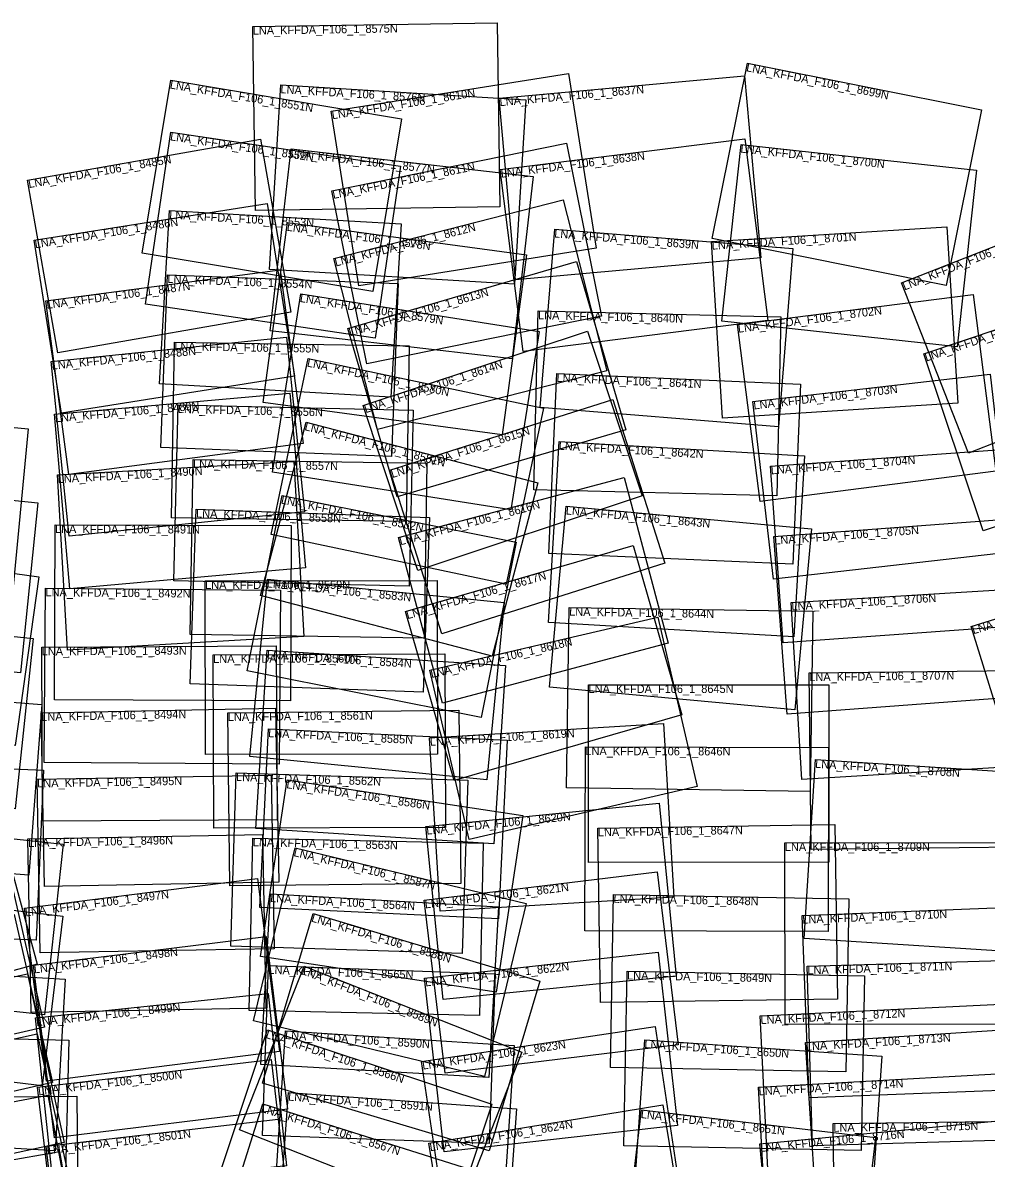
# Model space of a CAD drawing. Extents: x 400832 to 425269, y 295955 to 325775.
# Drawn here: x 406069 to 411946, y 318731 to 325654 of the extents above; entities that cross this region are included whole.
import ezdxf

# ---------------------------------------------------------------- set-up
doc = ezdxf.new("R2010")
doc.units = 0
doc.layers.add('Default', color=7, linetype='Continuous')

msp = doc.modelspace()

# ---------------------------------------------------------------- linework, layer by layer
at = {"layer": 'Default'}
for points in [[(407488.6, 324509.2), (407471.3, 325631.4), (408962.3, 325654.4), (408979.6, 324532.2)], [(410274.9, 324338.2), (410488.9, 325408.4), (411916.4, 325123), (411702.4, 324052.7)], [(408118.8, 324050.4), (407950.2, 325114.9), (409397.5, 325344.2), (409566.1, 324279.7)], [(409074.7, 324086), (408975.1, 325195.3), (410471.8, 325329.8), (410571.4, 324220.5)], [(406796.8, 324250.1), (406972.1, 325303.2), (408379.4, 325069.1), (408204.2, 324015.9)], [(407574.5, 324150.2), (407642.7, 325274.8), (409136.9, 325184.2), (409068.7, 324059.6)], [(406817.9, 323939.1), (406972.8, 324987.3), (408373.5, 324780.2), (408218.6, 323732.1)], [(406282.7, 323641.9), (406098.5, 324695.4), (407519.8, 324944), (407704.1, 323890.5)], [(408167.6, 323575.6), (407954, 324628.8), (409385.8, 324919.2), (409599.4, 323866)], [(409121.7, 323649.8), (408981.9, 324758.6), (410473.8, 324946.7), (410613.6, 323837.9)], [(410333, 323835.7), (410450.4, 324912.8), (411886.9, 324756.1), (411769.5, 323679.1)], [(407578, 323775), (407705.6, 324885.9), (409181.8, 324716.4), (409054.2, 323605.4)], [(408232.4, 323174.6), (407966.1, 324216.3), (409364.6, 324573.8), (409630.9, 323532.1)], [(411837.3, 323029.1), (411429.4, 324068.3), (412810.7, 324610.5), (413218.7, 323571.4)], [(406304.5, 323274.8), (406138, 324328.3), (407559.5, 324552.9), (407725.9, 323499.4)], [(406902.8, 323453.4), (406964.4, 324510), (408376.1, 324427.8), (408314.5, 323371.1)], [(407535.6, 323338.5), (407684.1, 324435.9), (409142.3, 324238.6), (408993.8, 323141.2)], [(409225.3, 323309), (409313.6, 324395.4), (410767.1, 324277.2), (410678.7, 323190.8)], [(410337.8, 323244), (410269.9, 324320.5), (411705.7, 324410.9), (411773.5, 323334.4)], [(406350.6, 322900.5), (406210.2, 323959), (407638.4, 324148.4), (407778.8, 323089.9)], [(408351.9, 322764.3), (408051.3, 323790.3), (409446.2, 324198.9), (409746.7, 323173)], [(406911.8, 323064.9), (406952.7, 324118.1), (408359.8, 324063.5), (408318.9, 323010.2)], [(411927.2, 322556.4), (411564.5, 323635.7), (412999.3, 324117.9), (413362, 323038.5)], [(407592.7, 322913.8), (407764.5, 324001.8), (409218, 323772.3), (409046.2, 322684.3)], [(410566.5, 322736.1), (410428.1, 323813.6), (411865.3, 323998.2), (412003.6, 322920.7)], [(409186.8, 322805.5), (409213, 323896.9), (410693.9, 323861.3), (410667.6, 322769.9)], [(406352.9, 322524.8), (406242.8, 323588.8), (407678.3, 323737.4), (407788.4, 322673.4)], [(408479.1, 322315.5), (408145.6, 323321.2), (409512.8, 323774.7), (409846.4, 322769)], [(406976.4, 322635.7), (406993.8, 323707.1), (408425.2, 323684), (408407.9, 322612.5)], [(407583.2, 322534), (407810.1, 323607.8), (409244.7, 323304.6), (409017.8, 322230.9)], [(409278.6, 322418.6), (409326.3, 323515.1), (410813.9, 323450.4), (410766.2, 322353.9)], [(410647.6, 322261), (410523, 323345.9), (411970, 323512.2), (412094.6, 322427.3)], [(406357, 322203.8), (406262.8, 323268), (407698.6, 323395.2), (407792.9, 322331)], [(406991.4, 322252.2), (407015.9, 323325), (408449.5, 323292.2), (408425, 322219.4)], [(408625.7, 321928.1), (408308.4, 322925.6), (409667.7, 323357.9), (409985, 322360.3)], [(404602.1, 322266.3), (404703.1, 323312.7), (406102.5, 323177.5), (406001.4, 322131.1)], [(407519.9, 322162.7), (407797.5, 323219.7), (409209.7, 322848.8), (408932.1, 321791.8)], [(409275.4, 321998.5), (409340.2, 323101.2), (410836.3, 323013.2), (410771.5, 321910.5)], [(410706.9, 321874.3), (410629.7, 322950.6), (412068, 323053.8), (412145.3, 321977.5)], [(406341.9, 321829), (406280.8, 322897.1), (407721.9, 322979.6), (407783.1, 321911.5)], [(407091, 321923.9), (407107.8, 322990.7), (408533.4, 322968.3), (408516.6, 321901.5)], [(404668.2, 321833.2), (404774.7, 322870.4), (406161.7, 322728.1), (406055.3, 321690.9)], [(408628.8, 321505.3), (408360.5, 322516.4), (409738.2, 322882), (410006.5, 321870.9)], [(407437.4, 321703.5), (407651.2, 322772.5), (409079.4, 322486.8), (408865.6, 321417.8)], [(409282.1, 321604.2), (409384.2, 322706.7), (410879.9, 322568.3), (410777.9, 321465.8)], [(407089.1, 321624.5), (407127.3, 322688.7), (408549, 322637.8), (408510.9, 321573.6)], [(410731.1, 321439.1), (410651.1, 322522.1), (412095.6, 322628.9), (412175.6, 321545.8)], [(406262.2, 321525.5), (406265.7, 322593), (407706.1, 322588.2), (407702.5, 321520.7)], [(404648.1, 321439.1), (404790.6, 322467.7), (406166.2, 322277.1), (406023.6, 321248.5)], [(408700.4, 321034.4), (408402.7, 322065.5), (409792, 322466.7), (410089.8, 321435.6)], [(412182.4, 320913.3), (411853.4, 321973.2), (413262.3, 322410.6), (413591.3, 321350.7)], [(406199.1, 321145.1), (406208.1, 322207.3), (407641.2, 322195.2), (407632.3, 321133)], [(407182.7, 321192), (407181.2, 322251.8), (408597, 322253.9), (408598.5, 321194.1)], [(407455, 321180.6), (407560.9, 322262.1), (409005.8, 322120.6), (408899.9, 321039.1)], [(410821.1, 321040.7), (410756.1, 322120.5), (412196.3, 322207.1), (412261.2, 321127.4)], [(409385.2, 320990.6), (409402.7, 322089.5), (410888.6, 322065.9), (410871.1, 320967)], [(404633.4, 321007.3), (404742.8, 322046.4), (406132.3, 321900), (406022.8, 320861)], [(408791.5, 320675), (408551.4, 321707.5), (409942.7, 322031.1), (410182.8, 320998.5)], [(406189.6, 320787.3), (406184.3, 321847.4), (407614.6, 321854.5), (407619.9, 320794.4)], [(407233.9, 320743.3), (407230.4, 321801.3), (408644.2, 321806), (408647.7, 320748)], [(407491.2, 320741.7), (407560.6, 321828.2), (409012.6, 321735.5), (408943.2, 320649)], [(410878.8, 320614.1), (410866.3, 321690.1), (412308.9, 321706.8), (412321.4, 320630.8)], [(404715.9, 320565.7), (404796.3, 321605.1), (406186.2, 321497.6), (406105.9, 320458.2)], [(409520.6, 320535.3), (409520, 321617.7), (410985.5, 321618.5), (410986.1, 320536.1)], [(406201.6, 320388.4), (406181.4, 321447.7), (407610.8, 321474.9), (407630.9, 320415.5)], [(407331.1, 320391.5), (407319.4, 321446.7), (408729.1, 321462.3), (408740.8, 320407.1)], [(408614.4, 320237.1), (408550.6, 321295.5), (409976.7, 321381.4), (410040.5, 320323.1)], [(407515.9, 320259.7), (407567.3, 321349.2), (409022.9, 321280.5), (408971.5, 320191)], [(409497.9, 320117.7), (409501, 321239.3), (410984.6, 321235.2), (410981.5, 320113.6)], [(404765, 320120), (404809.3, 321156), (406194.8, 321096.8), (406150.4, 320060.8)], [(410834.8, 320071.7), (410904.3, 321162.1), (412366.3, 321069), (412296.9, 319978.6)], [(406175.1, 319983.8), (406156.7, 321042), (407584.5, 321066.9), (407602.9, 320008.6)], [(407337.2, 320025.2), (407371.2, 321081.7), (408783.1, 321036.2), (408749, 319979.7)], [(407519.8, 319962), (407682.4, 321037.7), (409119.5, 320820.5), (408956.9, 319744.8)], [(404787, 319543.2), (404509.2, 320568.9), (405878.7, 320939.8), (406156.4, 319914.1)], [(408633.6, 319698.7), (408528.1, 320753.8), (409949.9, 320896), (410055.4, 319840.8)], [(404816.8, 319755.5), (404930, 320797), (406315.4, 320646.3), (406202.2, 319604.9)], [(409592.1, 319681.1), (409576.5, 320744.3), (411022.2, 320765.5), (411037.8, 319702.3)], [(406121, 319619.3), (406100.7, 320678.8), (407530.3, 320706.2), (407550.6, 319646.7)], [(407450.1, 319633), (407473, 320683.8), (408877.2, 320653.2), (408854.3, 319602.4)], [(407476.5, 319568.3), (407729.6, 320622.9), (409138.6, 320284.8), (408885.5, 319230.1)], [(410718.6, 319546.5), (410717.6, 320654.9), (412203.7, 320656.2), (412204.7, 319547.9)], [(404817.5, 319212.7), (404579.6, 320246.4), (405963.4, 320564.9), (406201.3, 319531.3)], [(408646.4, 319249.7), (408518.1, 320303.9), (409938.6, 320476.7), (410066.9, 319422.5)], [(406213.4, 319201.2), (406079.2, 320255.2), (407501.4, 320436.2), (407635.5, 319382.2)], [(404816.3, 319338.1), (404941.3, 320372.4), (406312.8, 320206.7), (406187.8, 319172.3)], [(407520.5, 319302.7), (407580, 320344), (408971.1, 320264.4), (408911.6, 319223.2)], [(409654.3, 319284.2), (409673.1, 320339.1), (411107.5, 320313.5), (411088.7, 319258.6)], [(410866.6, 319099.1), (410822.9, 320211.4), (412306.4, 320269.6), (412350.1, 319157.4)], [(404879.7, 318880.8), (404645.7, 319905.1), (406017.3, 320218.4), (406251.3, 319194.1)], [(407531.2, 319188.7), (407840, 320223.3), (409222.6, 319810.5), (408913.7, 318775.9)], [(406263.4, 318854.9), (406133.5, 319907.9), (407554.2, 320083.1), (407684.1, 319030.2)], [(408638.4, 318770.9), (408519.8, 319828.6), (409945, 319988.3), (410063.5, 318930.6)], [(410886.7, 318806.7), (410854.4, 319902.1), (412323.1, 319945.6), (412355.5, 318850.1)], [(404944.8, 318529.5), (404722.1, 319557.3), (406098.1, 319855.4), (406320.8, 318827.6)], [(404878.3, 318857.6), (404939.4, 319904.1), (406326.9, 319823.1), (406265.9, 318776.6)], [(407391, 318904.8), (407784.4, 319902.9), (409113.9, 319379), (408720.5, 318380.8)], [(407531.7, 318871.1), (407568.8, 319905.8), (408951.3, 319856.2), (408914.2, 318821.5)], [(409735.1, 318807.1), (409755.7, 319871.9), (411203.6, 319843.9), (411183, 318779.1)], [(406258.3, 318534.9), (406147.6, 319586.8), (407566.8, 319736.2), (407677.6, 318684.3)], [(410620.9, 318505), (410567.6, 319598.7), (412034, 319670), (412087.3, 318576.4)], [(407223, 318489.4), (407562.2, 319513.8), (408930.8, 319060.6), (408591.5, 318036.2)], [(407603.5, 318461.8), (407671.1, 319508.7), (409065.9, 319418.5), (408998.2, 318371.7)], [(408660.5, 318263.5), (408502, 319321), (409926.8, 319534.5), (410085.3, 318477.1)], [(410913.6, 318356.6), (410844.3, 319436.5), (412300.1, 319529.9), (412369.4, 318450)], [(405005.8, 318160.8), (404779, 319186.4), (406156.3, 319490.9), (406383, 318465.3)], [(404934, 318436.3), (404959, 319484.9), (406349.4, 319451.7), (406324.4, 318403.1)], [(409789.6, 318390.8), (409863, 319454.1), (411308.7, 319354.3), (411235.4, 318291)], [(406284.8, 318106.3), (406159.7, 319164.2), (407583.2, 319332.5), (407708.2, 318274.6)], [(410615.9, 318086), (410556, 319164.5), (412010.1, 319245.2), (412070, 318166.7)], [(405028.6, 317820.4), (404833.5, 318854.2), (406221.6, 319116.2), (406416.7, 318082.5)], [(405016, 318049.8), (405006, 319097.3), (406398.8, 319110.5), (406408.7, 318063)], [(407615.3, 318089.7), (407689.8, 319132.9), (409079.7, 319033.7), (409005.2, 317990.5)], [(407207.4, 318032.3), (407533.5, 319063.1), (408910.6, 318627.4), (408584.5, 317596.7)], [(408718.7, 317769.9), (408546.6, 318823), (409973.6, 319056.1), (410145.7, 318003)], [(409718.5, 317976.9), (409842.7, 319026.7), (411270.2, 318857.9), (411146, 317808.1)], [(406334.3, 317759), (406212.6, 318804.6), (407627.2, 318969.4), (407749, 317923.8)], [(410667.6, 317753.2), (410564.3, 318819.8), (412017.7, 318960.5), (412120.9, 317893.9)], [(411026.6, 317852.8), (411012.7, 318942.7), (412462.3, 318961.1), (412476.2, 317871.3)], [(405079.5, 317501.6), (404900.5, 318529.4), (406292.3, 318771.7), (406471.2, 317743.8)]]:
    msp.add_lwpolyline(points, close=True, dxfattribs=at)

# ---------------------------------------------------------------- texts
for s, rotation, p in [('LNA_KFFDA_F106_1_8575N', 0.88329, (407472, 325581.4)), ('LNA_KFFDA_F106_1_8699N', 348.69253, (410479.1, 325359.4)), ('LNA_KFFDA_F106_1_8551N', 350.5538, (406963.9, 325253.9)), ('LNA_KFFDA_F106_1_8576N', 356.53184, (407639.7, 325224.9)), ('LNA_KFFDA_F106_1_8637N', 5.13392, (408979.6, 325145.5)), ('LNA_KFFDA_F106_1_8610N', 9.00116, (407958, 325065.6)), ('LNA_KFFDA_F106_1_8552N', 351.59227, (406965.5, 324937.8)), ('LNA_KFFDA_F106_1_8700N', 353.77531, (410445, 324863.1)), ('LNA_KFFDA_F106_1_8485N', 9.92029, (406107.1, 324646.1)), ('LNA_KFFDA_F106_1_8577N', 353.44897, (407699.9, 324836.3)), ('LNA_KFFDA_F106_1_8638N', 7.18586, (408988.1, 324709)), ('LNA_KFFDA_F106_1_8611N', 11.46467, (407964, 324579.8)), ('LNA_KFFDA_F106_1_8553N', 356.66525, (406961.5, 324460.1)), ('LNA_KFFDA_F106_1_8486N', 8.97948, (406145.8, 324278.9)), ('LNA_KFFDA_F106_1_8578N', 352.29362, (407677.4, 324386.4)), ('LNA_KFFDA_F106_1_8612N', 14.33935, (407978.5, 324167.9)), ('LNA_KFFDA_F106_1_8639N', 355.34987, (409309.6, 324345.6)), ('LNA_KFFDA_F106_1_8701N', 3.60565, (410273.1, 324270.6)), ('LNA_KFFDA_F106_1_8766N', 21.43227, (411447.7, 324021.7)), ('LNA_KFFDA_F106_1_8554N', 357.77608, (406950.7, 324068.2)), ('LNA_KFFDA_F106_1_8487N', 7.55462, (406216.7, 323909.5)), ('LNA_KFFDA_F106_1_8613N', 16.32865, (408065.4, 323742.3)), ('LNA_KFFDA_F106_1_8579N', 351.02679, (407756.7, 323952.4)), ('LNA_KFFDA_F106_1_8640N', 358.6231, (409211.8, 323846.9)), ('LNA_KFFDA_F106_1_8702N', 7.31702, (410434.5, 323764.1)), ('LNA_KFFDA_F106_1_8767N', 18.57437, (411580.4, 323588.4)), ('LNA_KFFDA_F106_1_8488N', 5.91009, (406247.9, 323539)), ('LNA_KFFDA_F106_1_8555N', 359.07283, (406993, 323657.1)), ('LNA_KFFDA_F106_1_8580N', 348.06872, (407799.8, 323558.8)), ('LNA_KFFDA_F106_1_8614N', 18.34808, (408161.3, 323273.8)), ('LNA_KFFDA_F106_1_8641N', 357.51029, (409324.1, 323465.1)), ('LNA_KFFDA_F106_1_8703N', 6.5537, (410528.7, 323296.3)), ('LNA_KFFDA_F106_1_8489N', 5.06287, (406267.2, 323218.1)), ('LNA_KFFDA_F106_1_8556N', 358.69094, (407014.8, 323275)), ('LNA_KFFDA_F106_1_8581N', 345.2828, (407784.8, 323171.4)), ('LNA_KFFDA_F106_1_8615N', 17.64186, (408323.6, 322878)), ('LNA_KFFDA_F106_1_8642N', 356.63662, (409337.2, 323051.3)), ('LNA_KFFDA_F106_1_8557N', 359.09932, (407107, 322940.7)), ('LNA_KFFDA_F106_1_8704N', 4.10401, (410633.3, 322900.7)), ('LNA_KFFDA_F106_1_8490N', 3.27629, (406283.6, 322847.2)), ('LNA_KFFDA_F106_1_8582N', 348.68909, (407641.4, 322723.5)), ('LNA_KFFDA_F106_1_8616N', 14.86141, (408373.4, 322468.1)), ('LNA_KFFDA_F106_1_8643N', 354.71292, (409379.6, 322656.9)), ('LNA_KFFDA_F106_1_8558N', 357.9485, (407125.5, 322638.7)), ('LNA_KFFDA_F106_1_8491N', 359.80951, (406265.6, 322543)), ('LNA_KFFDA_F106_1_8705N', 4.22613, (410654.8, 322472.3)), ('LNA_KFFDA_F106_1_8617N', 16.1085, (408416.5, 322017.4)), ('LNA_KFFDA_F106_1_8492N', 359.51687, (406207.7, 322157.3)), ('LNA_KFFDA_F106_1_8559N', 0.08356, (407181.2, 322201.8)), ('LNA_KFFDA_F106_1_8583N', 354.40578, (407556, 322212.4)), ('LNA_KFFDA_F106_1_8768N', 17.2462, (411868.2, 321925.5)), ('LNA_KFFDA_F106_1_8706N', 3.4428, (410759.1, 322070.6)), ('LNA_KFFDA_F106_1_8644N', 359.08907, (409401.9, 322039.5)), ('LNA_KFFDA_F106_1_8618N', 13.0922, (408562.7, 321658.8)), ('LNA_KFFDA_F106_1_8493N', 0.28623, (406184.5, 321797.4)), ('LNA_KFFDA_F106_1_8560N', 0.19016, (407230.6, 321751.3)), ('LNA_KFFDA_F106_1_8584N', 356.34621, (407557.4, 321778.3)), ('LNA_KFFDA_F106_1_8707N', 0.66475, (410866.9, 321640.1)), ('LNA_KFFDA_F106_1_8645N', 0.03219, (409520, 321567.7)), ('LNA_KFFDA_F106_1_8494N', 1.08959, (406182.4, 321397.7)), ('LNA_KFFDA_F106_1_8561N', 0.63346, (407319.9, 321396.7)), ('LNA_KFFDA_F106_1_8585N', 357.29877, (407565, 321299.2)), ('LNA_KFFDA_F106_1_8619N', 3.44923, (408553.6, 321245.6)), ('LNA_KFFDA_F106_1_8646N', 359.83967, (409500.9, 321189.3)), ('LNA_KFFDA_F106_1_8708N', 356.35458, (410901.1, 321112.2)), ('LNA_KFFDA_F106_1_8495N', 0.99857, (406157.5, 320992)), ('LNA_KFFDA_F106_1_8562N', 358.15412, (407369.6, 321031.8)), ('LNA_KFFDA_F106_1_8586N', 351.40629, (407674.9, 320988.2)), ('LNA_KFFDA_F106_1_8620N', 5.70886, (408533.1, 320704.1)), ('LNA_KFFDA_F106_1_8647N', 0.84066, (409577.2, 320694.3)), ('LNA_KFFDA_F106_1_8496N', 1.09736, (406101.6, 320628.9)), ('LNA_KFFDA_F106_1_8563N', 358.75166, (407471.9, 320633.8)), ('LNA_KFFDA_F106_1_8587N', 346.50422, (407717.9, 320574.3)), ('LNA_KFFDA_F106_1_8709N', 0.05223, (410717.6, 320604.9)), ('LNA_KFFDA_F106_1_8621N', 6.93667, (408524.2, 320254.3)), ('LNA_KFFDA_F106_1_8497N', 7.25193, (406085.5, 320205.6)), ('LNA_KFFDA_F106_1_8564N', 356.72839, (407577.2, 320294)), ('LNA_KFFDA_F106_1_8648N', 358.97992, (409672.2, 320289.1)), ('LNA_KFFDA_F106_1_8588N', 343.37827, (407825.7, 320175.4)), ('LNA_KFFDA_F106_1_8710N', 2.2486, (410824.9, 320161.4)), ('LNA_KFFDA_F106_1_8498N', 7.03242, (406139.6, 319858.2)), ('LNA_KFFDA_F106_1_8622N', 6.395, (408525.4, 319778.9)), ('LNA_KFFDA_F106_1_8711N', 1.69381, (410855.8, 319852.2)), ('LNA_KFFDA_F106_1_8565N', 357.94541, (407567, 319855.9)), ('LNA_KFFDA_F106_1_8589N', 338.49104, (407766, 319856.4)), ('LNA_KFFDA_F106_1_8649N', 358.89434, (409754.7, 319821.9)), ('LNA_KFFDA_F106_1_8499N', 6.00907, (406152.8, 319537.1)), ('LNA_KFFDA_F106_1_8712N', 2.78675, (410570.1, 319548.7)), ('LNA_KFFDA_F106_1_8566N', 341.67769, (407546.5, 319466.3)), ('LNA_KFFDA_F106_1_8590N', 356.30266, (407667.9, 319458.8)), ('LNA_KFFDA_F106_1_8623N', 8.52408, (408509.4, 319271.5)), ('LNA_KFFDA_F106_1_8650N', 356.05169, (409859.5, 319404.2)), ('LNA_KFFDA_F106_1_8713N', 3.67055, (410847.5, 319386.6)), ('LNA_KFFDA_F106_1_8500N', 6.74119, (406165.6, 319114.6)), ('LNA_KFFDA_F106_1_8714N', 3.17771, (410558.8, 319114.6)), ('LNA_KFFDA_F106_1_8591N', 355.91508, (407686.3, 319083.1)), ('LNA_KFFDA_F106_1_8567N', 342.44346, (407518.4, 319015.4)), ('LNA_KFFDA_F106_1_8651N', 353.25486, (409836.8, 318977.1)), ('LNA_KFFDA_F106_1_8624N', 9.27767, (408554.7, 318773.7)), ('LNA_KFFDA_F106_1_8715N', 0.72935, (411013.4, 318892.7)), ('LNA_KFFDA_F106_1_8501N', 6.64286, (406218.3, 318755)), ('LNA_KFFDA_F106_1_8716N', 5.53059, (410569.1, 318770))]:
    msp.add_text(s, height=50, rotation=rotation, dxfattribs=at).set_placement(p)

doc.saveas('drawing.dxf')
